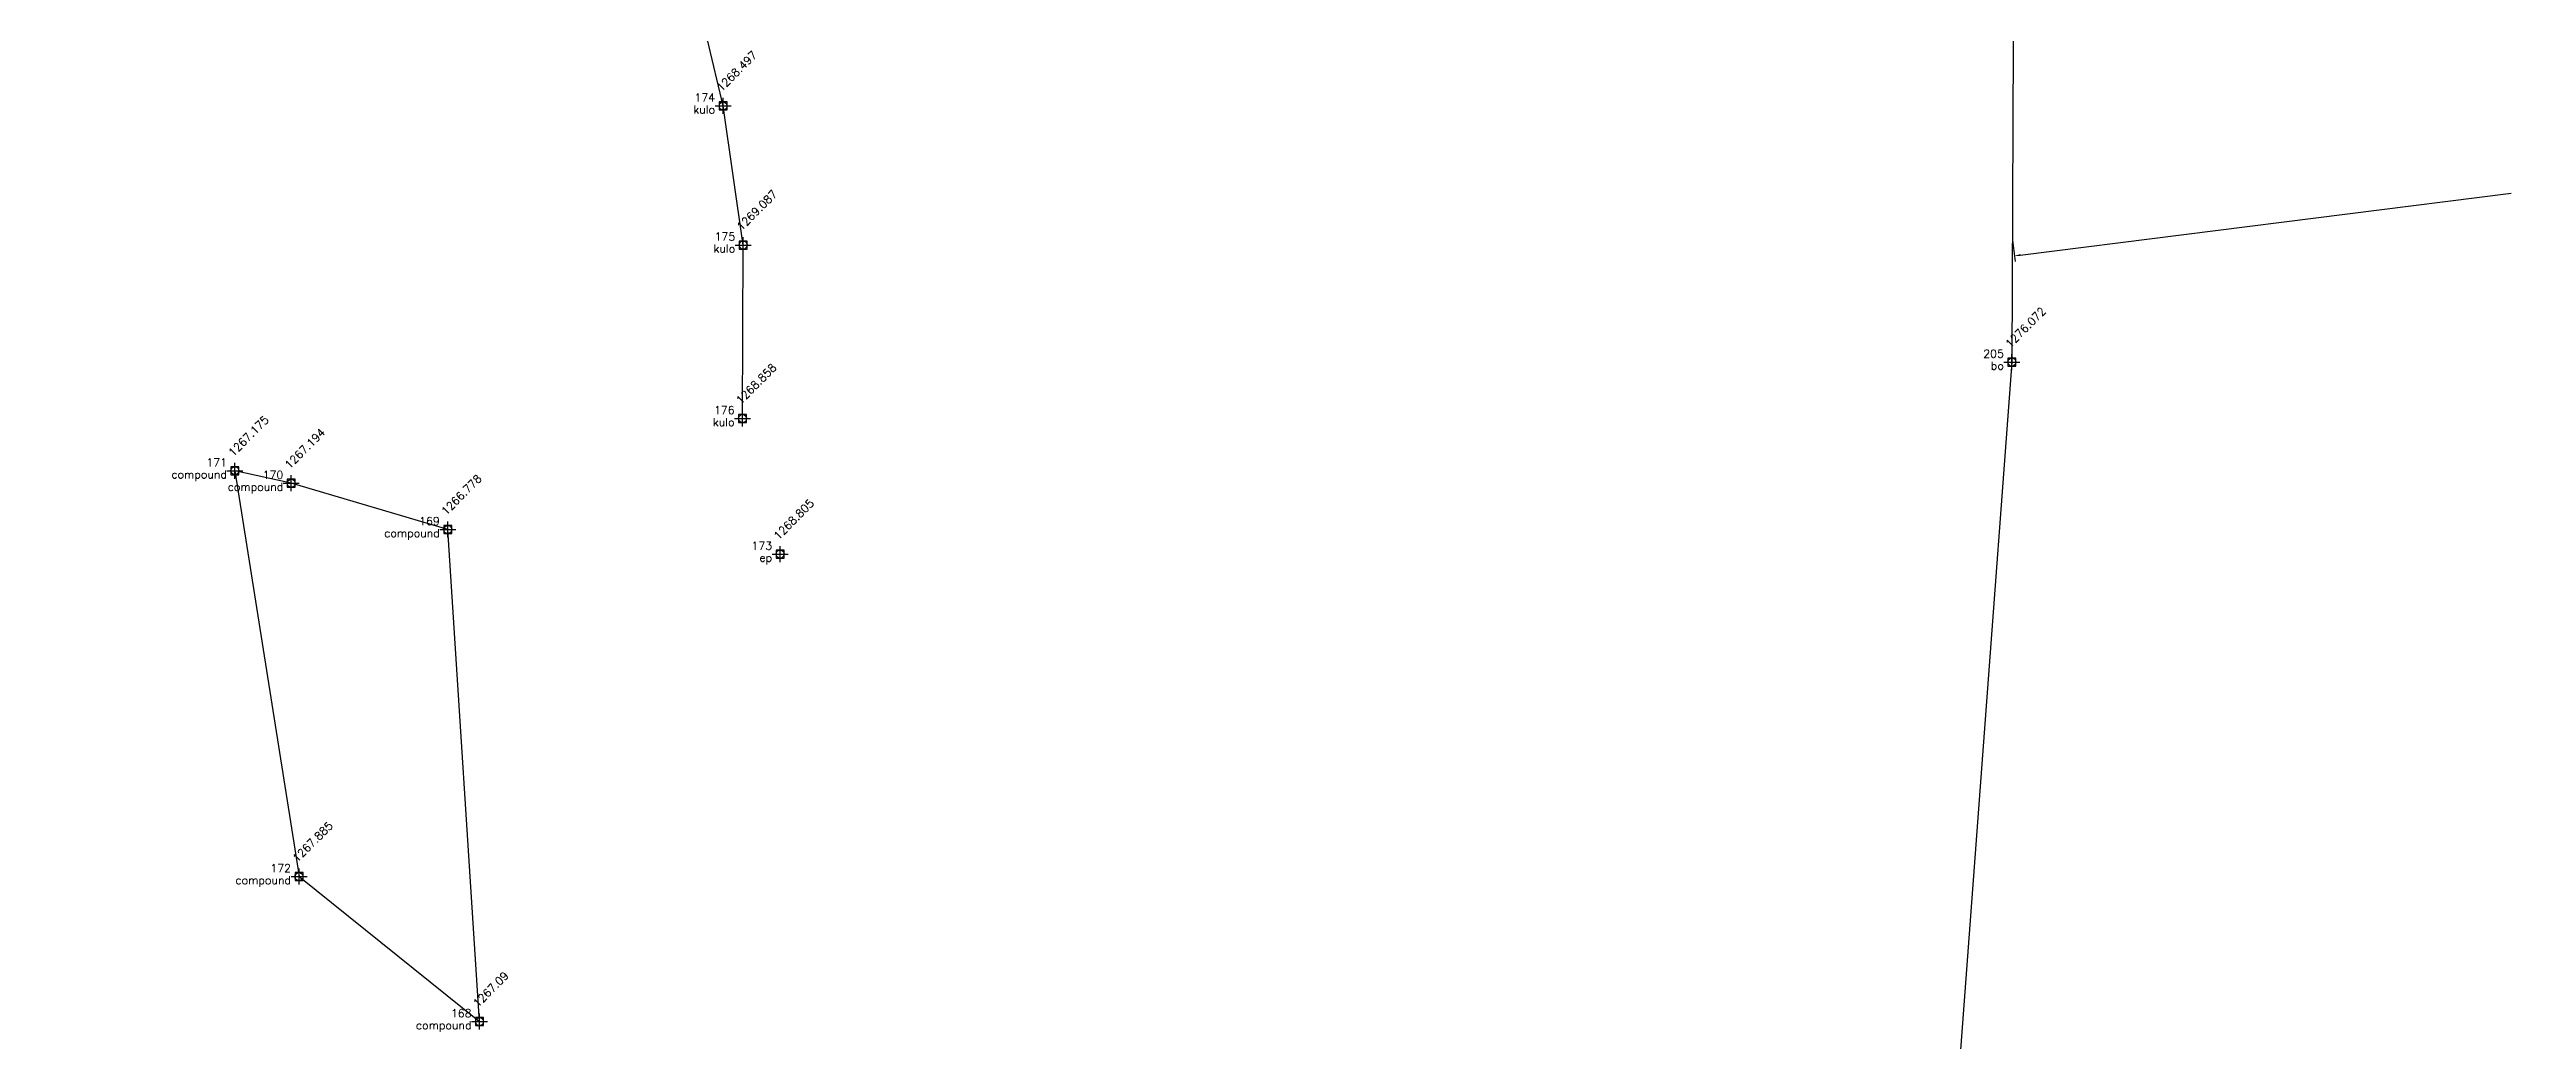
# Model space of a CAD drawing. Header units: metres. Extents: x 345912 to 349030, y 3061206 to 3061792.
# Drawn here: x 348655.4 to 348732.1, y 3061534.5 to 3061565.4 of the extents above; entities that cross this region are included whole.
import ezdxf
from ezdxf.enums import TextEntityAlignment as Align

# ---------------------------------------------------------------- set-up
doc = ezdxf.new("R2010")
doc.units = ezdxf.units.M
doc.header["$MEASUREMENT"] = 0
doc.header["$PDMODE"] = 98
doc.header["$PDSIZE"] = 0.25
for name, color, linetype in [('bo', 7, 'Continuous'), ('Boundary', 6, 'Continuous'), ('compound', 7, 'Continuous'), ('ep', 7, 'Continuous'), ('Features', 5, 'Continuous'), ('kulo', 7, 'Continuous'), ('Points', 7, 'Continuous'), ('Points-ELV', 6, 'Continuous'), ('Points-NUM', 4, 'Continuous'), ('Points-TXT', 3, 'Continuous')]:
    doc.layers.add(name, color=color, linetype=linetype)
doc.styles.add('romans', font='romans.shx')
doc.styles.get("Standard").update_dxf_attribs({"font": 'arial.ttf'})
doc.dimstyles.get("Standard").update_dxf_attribs({"dimtxt": 0.18, "dimasz": 0.18, "dimexe": 0.18, "dimexo": 0.0625, "dimgap": 0.09, "dimtad": 0, "dimtih": 1, "dimtoh": 1, "dimdec": 4, "dimzin": 0, "dimdsep": 46, "dimtxsty": 'Standard', "dimcen": 0.09, "dimadec": 0, "dimazin": 0, "dimtfac": 1, "dimtdec": 4, "dimtofl": 0, "dimtmove": 0, "dimatfit": 3, "dimfxl": 1, "dimtolj": 1, "dimtzin": 0, "dimarcsym": 0})
picture_1 = doc.add_image_def('image2.jpg', size_in_pixel=(4960, 3507))

# ---------------------------------------------------------------- blocks, each defined once
blk = doc.blocks.new('POINTS')
at = {"layer": 'Points'}
blk.add_line((0, 0), (0, 0), dxfattribs=at)
blk.add_point((0, 0), dxfattribs=at)
at = {"layer": 'Points-ELV', "style": 'romans'}
blk.add_attdef('ELEV', text='', height=1, rotation=45, dxfattribs=at).set_placement((0, 0), align=Align.BOTTOM_LEFT)
at = {"layer": 'Points-NUM', "style": 'romans'}
blk.add_attdef('PTNUM', text='', height=1, dxfattribs=at).set_placement((0, 0), align=Align.BOTTOM_RIGHT)
at = {"layer": 'Points-TXT', "style": 'romans'}
blk.add_attdef('DESC', text='', height=1, dxfattribs=at).set_placement((0, 0), align=Align.BOTTOM_RIGHT)
blk = doc.blocks.new('dh')
at = {"layer": 'Boundary'}
blk.add_lwpolyline([(346516.738, 3061347.562), (346524.534, 3061348.858), (346525.1, 3061345.528), (346527.758, 3061327.212), (346527.696, 3061312.309), (346525.966, 3061289.156), (346525.002, 3061286.964), (346523.124, 3061286.008), (346520.874, 3061285.18), (346519.244, 3061287.901), (346515.963, 3061286.81), (346512.788, 3061285.421), (346507.841, 3061282.842)], dxfattribs=at)
at = {"layer": 'Features'}
blk.add_lwpolyline([(346488.041, 3061310.547), (346488.061, 3061315.966), (346487.433, 3061320.309), (346486.944, 3061322.378), (346486.101, 3061325.11), (346484.682, 3061329.131), (346484.363, 3061330.241), (346483.346, 3061333.862)], dxfattribs=at)
blk.add_lwpolyline([(346479.824, 3061291.709), (346478.833, 3061307.08), (346473.943, 3061308.525), (346472.183, 3061308.915), (346474.185, 3061296.24)], close=True, dxfattribs=at)
at = {"layer": 'bo', "linetype": 'Continuous'}
ref = blk.add_blockref('POINTS', (346527.696, 3061312.309, 1276.072), dxfattribs=at)
ref.add_attrib('PTNUM', '205', dxfattribs={"layer": 'Points-NUM', "height": 0.25, "style": 'romans'}).set_placement((346527.446, 3061312.3715, 1276.072), align=Align.BOTTOM_RIGHT)
ref.add_attrib('DESC', 'bo', dxfattribs={"layer": 'Points-TXT', "height": 0.25, "style": 'romans'}).set_placement((346527.446, 3061311.9965, 1276.072), align=Align.BOTTOM_RIGHT)
ref.add_attrib('ELEV', '1276.072', dxfattribs={"layer": 'Points-ELV', "height": 0.25, "rotation": 45, "style": 'romans'}).set_placement((346527.696, 3061312.684, 1276.072), align=Align.BOTTOM_LEFT)
at = {"layer": 'compound', "linetype": 'Continuous'}
ref = blk.add_blockref('POINTS', (346472.183, 3061308.915, 1267.175), dxfattribs=at)
ref.add_attrib('PTNUM', '171', dxfattribs={"layer": 'Points-NUM', "height": 0.25, "style": 'romans'}).set_placement((346471.933, 3061308.9775, 1267.175), align=Align.BOTTOM_RIGHT)
ref.add_attrib('DESC', 'compound', dxfattribs={"layer": 'Points-TXT', "height": 0.25, "style": 'romans'}).set_placement((346471.933, 3061308.6025, 1267.175), align=Align.BOTTOM_RIGHT)
ref.add_attrib('ELEV', '1267.175', dxfattribs={"layer": 'Points-ELV', "height": 0.25, "rotation": 45, "style": 'romans'}).set_placement((346472.183, 3061309.29, 1267.175), align=Align.BOTTOM_LEFT)
ref = blk.add_blockref('POINTS', (346473.943, 3061308.525, 1267.194), dxfattribs=at)
ref.add_attrib('PTNUM', '170', dxfattribs={"layer": 'Points-NUM', "height": 0.25, "style": 'romans'}).set_placement((346473.693, 3061308.5875, 1267.194), align=Align.BOTTOM_RIGHT)
ref.add_attrib('DESC', 'compound', dxfattribs={"layer": 'Points-TXT', "height": 0.25, "style": 'romans'}).set_placement((346473.693, 3061308.2125, 1267.194), align=Align.BOTTOM_RIGHT)
ref.add_attrib('ELEV', '1267.194', dxfattribs={"layer": 'Points-ELV', "height": 0.25, "rotation": 45, "style": 'romans'}).set_placement((346473.943, 3061308.9, 1267.194), align=Align.BOTTOM_LEFT)
ref = blk.add_blockref('POINTS', (346478.833, 3061307.08, 1266.778), dxfattribs=at)
ref.add_attrib('PTNUM', '169', dxfattribs={"layer": 'Points-NUM', "height": 0.25, "style": 'romans'}).set_placement((346478.583, 3061307.1425, 1266.778), align=Align.BOTTOM_RIGHT)
ref.add_attrib('DESC', 'compound', dxfattribs={"layer": 'Points-TXT', "height": 0.25, "style": 'romans'}).set_placement((346478.583, 3061306.7675, 1266.778), align=Align.BOTTOM_RIGHT)
ref.add_attrib('ELEV', '1266.778', dxfattribs={"layer": 'Points-ELV', "height": 0.25, "rotation": 45, "style": 'romans'}).set_placement((346478.833, 3061307.455, 1266.778), align=Align.BOTTOM_LEFT)
ref = blk.add_blockref('POINTS', (346474.185, 3061296.24, 1267.885), dxfattribs=at)
ref.add_attrib('PTNUM', '172', dxfattribs={"layer": 'Points-NUM', "height": 0.25, "style": 'romans'}).set_placement((346473.935, 3061296.3025, 1267.885), align=Align.BOTTOM_RIGHT)
ref.add_attrib('DESC', 'compound', dxfattribs={"layer": 'Points-TXT', "height": 0.25, "style": 'romans'}).set_placement((346473.935, 3061295.9275, 1267.885), align=Align.BOTTOM_RIGHT)
ref.add_attrib('ELEV', '1267.885', dxfattribs={"layer": 'Points-ELV', "height": 0.25, "rotation": 45, "style": 'romans'}).set_placement((346474.185, 3061296.615, 1267.885), align=Align.BOTTOM_LEFT)
ref = blk.add_blockref('POINTS', (346479.824, 3061291.709, 1267.09), dxfattribs=at)
ref.add_attrib('PTNUM', '168', dxfattribs={"layer": 'Points-NUM', "height": 0.25, "style": 'romans'}).set_placement((346479.574, 3061291.7715, 1267.09), align=Align.BOTTOM_RIGHT)
ref.add_attrib('DESC', 'compound', dxfattribs={"layer": 'Points-TXT', "height": 0.25, "style": 'romans'}).set_placement((346479.574, 3061291.3965, 1267.09), align=Align.BOTTOM_RIGHT)
ref.add_attrib('ELEV', '1267.09', dxfattribs={"layer": 'Points-ELV', "height": 0.25, "rotation": 45, "style": 'romans'}).set_placement((346479.824, 3061292.084, 1267.09), align=Align.BOTTOM_LEFT)
at = {"layer": 'ep', "linetype": 'Continuous'}
ref = blk.add_blockref('POINTS', (346489.216, 3061306.312, 1268.805), dxfattribs=at)
ref.add_attrib('PTNUM', '173', dxfattribs={"layer": 'Points-NUM', "height": 0.25, "style": 'romans'}).set_placement((346488.966, 3061306.3745, 1268.805), align=Align.BOTTOM_RIGHT)
ref.add_attrib('DESC', 'ep', dxfattribs={"layer": 'Points-TXT', "height": 0.25, "style": 'romans'}).set_placement((346488.966, 3061305.9995, 1268.805), align=Align.BOTTOM_RIGHT)
ref.add_attrib('ELEV', '1268.805', dxfattribs={"layer": 'Points-ELV', "height": 0.25, "rotation": 45, "style": 'romans'}).set_placement((346489.216, 3061306.687, 1268.805), align=Align.BOTTOM_LEFT)
at = {"layer": 'kulo', "linetype": 'Continuous'}
ref = blk.add_blockref('POINTS', (346487.433, 3061320.309, 1268.497), dxfattribs=at)
ref.add_attrib('PTNUM', '174', dxfattribs={"layer": 'Points-NUM', "height": 0.25, "style": 'romans'}).set_placement((346487.183, 3061320.3715, 1268.497), align=Align.BOTTOM_RIGHT)
ref.add_attrib('DESC', 'kulo', dxfattribs={"layer": 'Points-TXT', "height": 0.25, "style": 'romans'}).set_placement((346487.183, 3061319.9965, 1268.497), align=Align.BOTTOM_RIGHT)
ref.add_attrib('ELEV', '1268.497', dxfattribs={"layer": 'Points-ELV', "height": 0.25, "rotation": 45, "style": 'romans'}).set_placement((346487.433, 3061320.684, 1268.497), align=Align.BOTTOM_LEFT)
ref = blk.add_blockref('POINTS', (346488.061, 3061315.966, 1269.087), dxfattribs=at)
ref.add_attrib('PTNUM', '175', dxfattribs={"layer": 'Points-NUM', "height": 0.25, "style": 'romans'}).set_placement((346487.811, 3061316.0285, 1269.087), align=Align.BOTTOM_RIGHT)
ref.add_attrib('DESC', 'kulo', dxfattribs={"layer": 'Points-TXT', "height": 0.25, "style": 'romans'}).set_placement((346487.811, 3061315.6535, 1269.087), align=Align.BOTTOM_RIGHT)
ref.add_attrib('ELEV', '1269.087', dxfattribs={"layer": 'Points-ELV', "height": 0.25, "rotation": 45, "style": 'romans'}).set_placement((346488.061, 3061316.341, 1269.087), align=Align.BOTTOM_LEFT)
ref = blk.add_blockref('POINTS', (346488.041, 3061310.547, 1268.858), dxfattribs=at)
ref.add_attrib('PTNUM', '176', dxfattribs={"layer": 'Points-NUM', "height": 0.25, "style": 'romans'}).set_placement((346487.791, 3061310.6095, 1268.858), align=Align.BOTTOM_RIGHT)
ref.add_attrib('DESC', 'kulo', dxfattribs={"layer": 'Points-TXT', "height": 0.25, "style": 'romans'}).set_placement((346487.791, 3061310.2345, 1268.858), align=Align.BOTTOM_RIGHT)
ref.add_attrib('ELEV', '1268.858', dxfattribs={"layer": 'Points-ELV', "height": 0.25, "rotation": 45, "style": 'romans'}).set_placement((346488.041, 3061310.922, 1268.858), align=Align.BOTTOM_LEFT)
blk = doc.blocks.new('*D6')
at = {"layer": 'Defpoints', "color": 0, "transparency": 16777216}
for p in [(348748.839, 3061563.588), (348716.737, 3061559.54), (348716.806, 3061558.995)]:
    blk.add_point(p, dxfattribs=at)
at = {"layer": 'Features', "color": 0, "lineweight": -2, "transparency": 16777216}
for p, q in [((348748.729, 3061563.02), (348733.39, 3061561.086)), ((348748.847, 3061563.526), (348748.93, 3061562.864)), ((348716.985, 3061559.018), (348732.324, 3061560.951)), ((348716.745, 3061559.478), (348716.828, 3061558.816))]:
    blk.add_line(p, q, dxfattribs=at)
at = {"layer": 'Features', "color": 0, "transparency": 16777216}
for points in [[(348748.726, 3061563.05), (348748.733, 3061562.99), (348748.908, 3061563.042)], [(348716.981, 3061559.047), (348716.988, 3061558.988), (348716.806, 3061558.995)]]:
    blk.add_solid(points, dxfattribs=at)
at = {"layer": 'Features', "color": 0, "transparency": 16777216, "insert": (348732.857, 3061561.019), "char_height": 0.18, "attachment_point": 5}
blk.add_mtext('\\A1;32.3560', dxfattribs=at)

msp = doc.modelspace()

# ---------------------------------------------------------------- block references
at = {"layer": 'Features'}
msp.add_blockref('dh', (2189.02512, 243.36561), dxfattribs=at)

# ---------------------------------------------------------------- dimensions: what is measured, and where the dimension line sits
dim = msp.add_aligned_dim(p1=(348748.83912, 3061563.58761), p2=(348716.7372, 3061559.54035), distance=0.54967, dimstyle='Standard', dxfattribs=at)
dim.commit()
dim.dimension.update_dxf_attribs({"geometry": '*D6', "text_midpoint": (348732.85692, 3061561.01863)})

# ---------------------------------------------------------------- pictures from other files: only their frames are drawn
image = msp.add_image(picture_1, insert=(348527.25073, 3061329.58596), size_in_units=(505.6214, 357.50288), rotation=6, dxfattribs=at)
image.dxf.flags = 7

doc.saveas('drawing.dxf')
